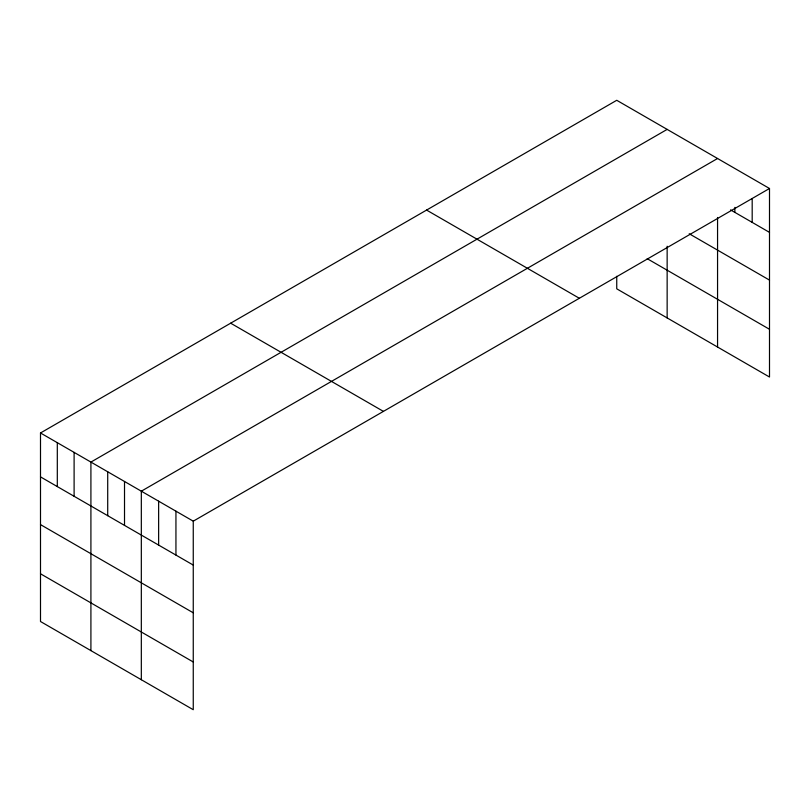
<?xml version="1.0" encoding="UTF-8"?>
<svg xmlns="http://www.w3.org/2000/svg" width="810" height="810" viewBox="0 0 810 810"><rect width="100%" height="100%" fill="white"/><g stroke="black" fill="none" stroke-linecap="round" stroke-linejoin="round"><path stroke-width="1.21" d="M40.5 432.975L193.256 521.174L193.256 709.712L40.5 621.513L40.5 432.975L616.744 100.288L769.5 188.487L769.5 377.025L616.744 288.826L616.744 276.271M667.146 129.397L90.912 462.085L90.912 650.622M717.559 158.497L141.325 491.184L141.325 679.722M193.256 521.174L769.5 188.487M730.549 209.891L769.5 232.379M689.209 233.756L769.5 280.108M647.2 258.684L769.5 329.285M426.576 210.073L579.342 298.272M230.658 323.19L383.424 411.389M40.5 476.877L193.256 565.076M40.5 524.607L193.256 612.805M40.5 573.784L193.256 661.983M752.186 198.551L752.186 222.385M734.872 207.37L734.872 212.392M717.559 217.465L717.559 347.034M667.146 246.24L667.146 317.935M175.942 511.181L175.942 555.073M158.638 501.188L158.638 545.079M124.517 481.484L124.517 525.386M107.71 471.784L107.71 515.687M74.105 452.385L74.105 496.277M57.307 442.675L57.307 486.577"/></g></svg>
